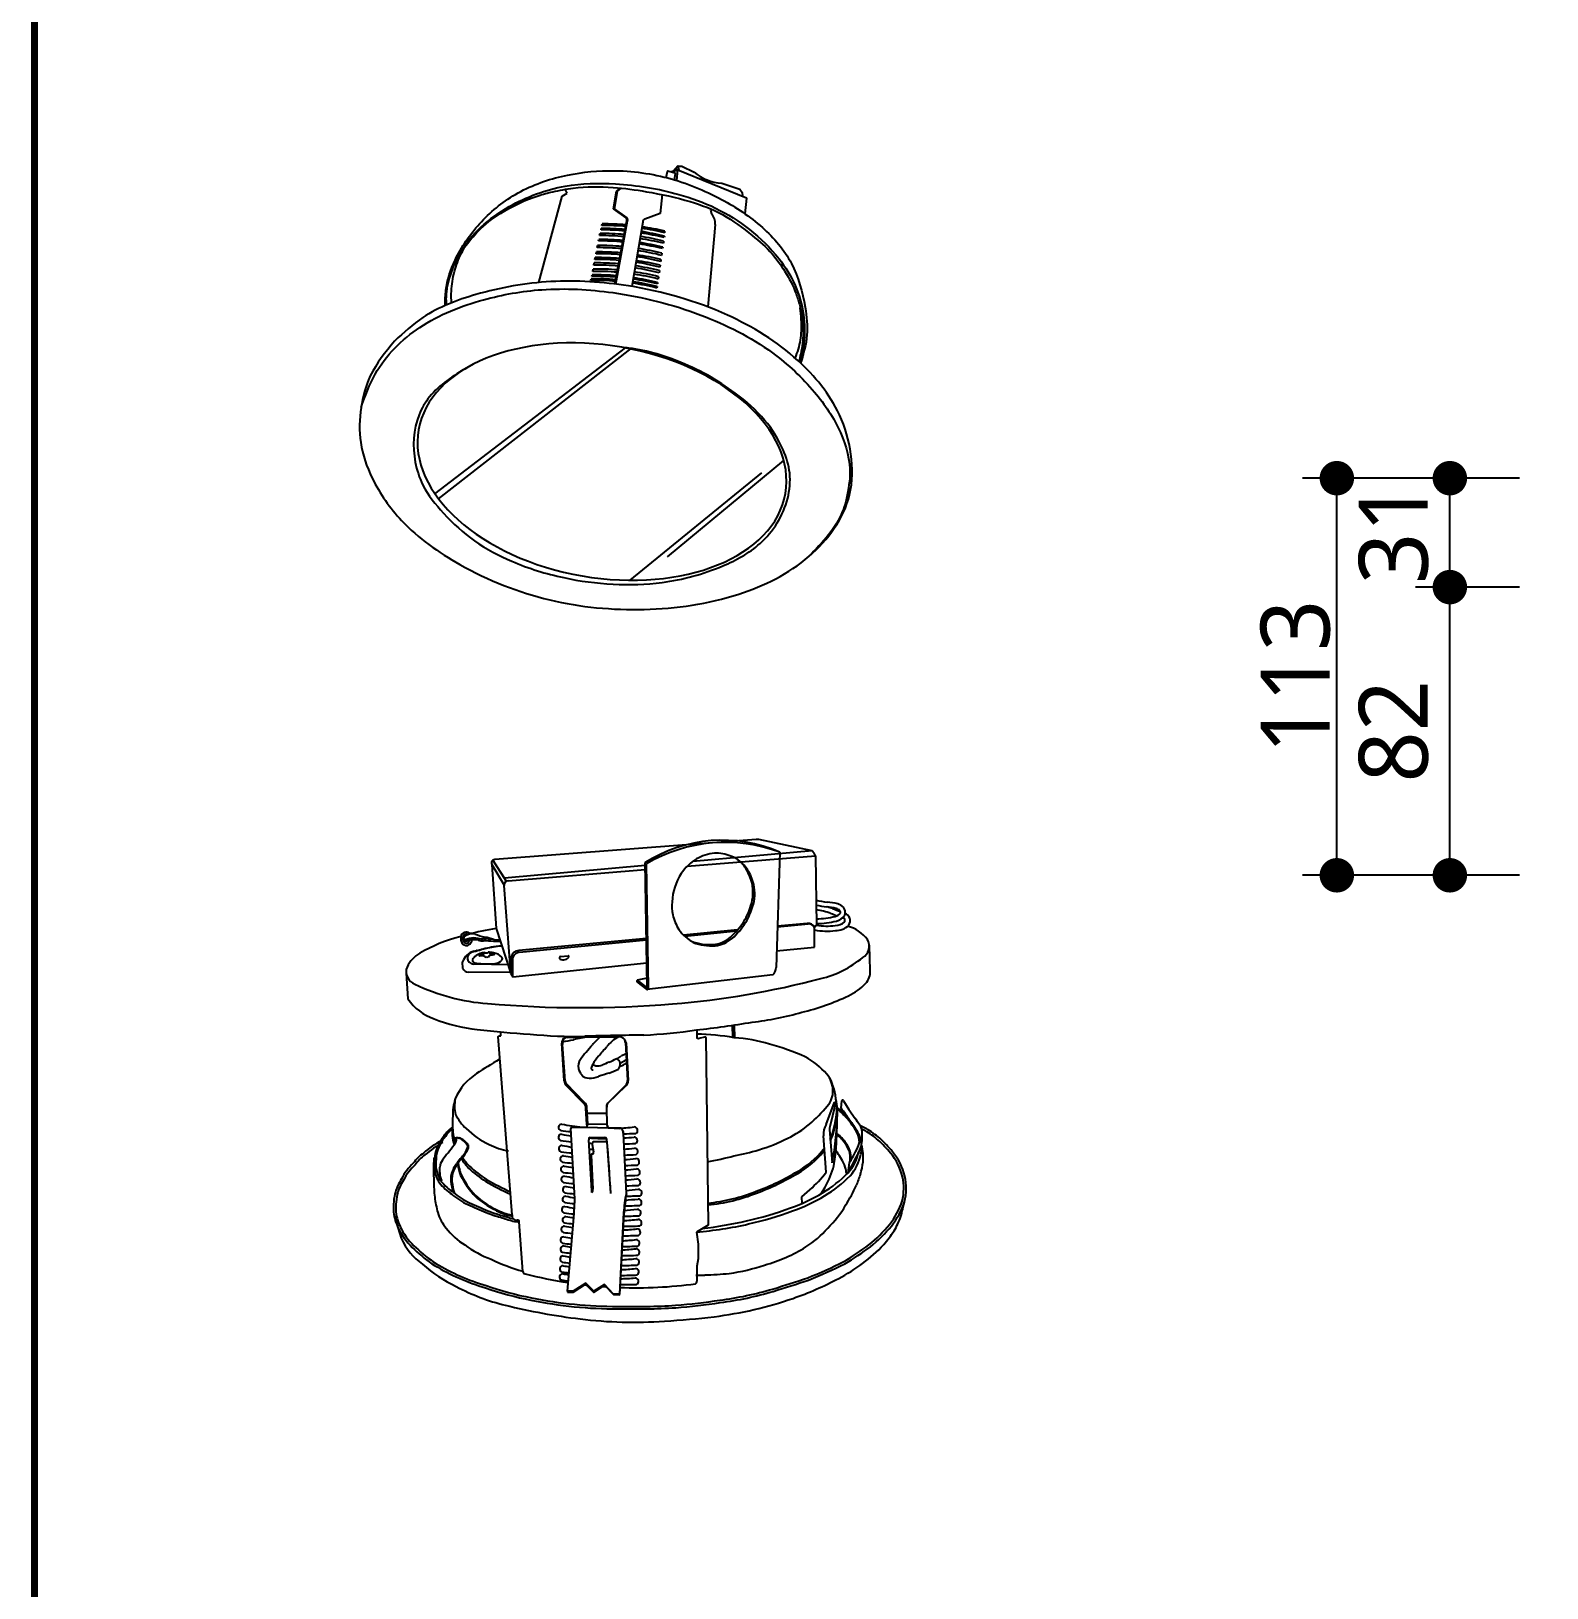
# Model space of a CAD drawing. Header units: millimetres. Extents: x 0 to 168200, y 0 to 118800.
# Drawn here: x 38110 to 52633, y 59256 to 74171 of the extents above; entities that cross this region are included whole.
import ezdxf
from ezdxf.enums import TextEntityAlignment as Align

# ---------------------------------------------------------------- set-up
doc = ezdxf.new("R2010")
doc.units = ezdxf.units.MM
doc.header["$LTSCALE"] = 1000
for name, color, linetype in [('arch', 8, 'Continuous'), ('IMAGE', 7, 'Continuous'), ('SYM', 3, 'Continuous')]:
    doc.layers.add(name, color=color, linetype=linetype)
doc.styles.add('DIM', font='malgun.ttf', dxfattribs={"width": 0.85, "oblique": 1})

# ---------------------------------------------------------------- blocks, each defined once
blk = doc.blocks.new('_Dot')
at = {"layer": 'arch', "linetype": 'ByBlock', "lineweight": -2}
blk.add_line((-0.5, 0), (-1, 0), dxfattribs=at)
at = {"layer": 'arch', "linetype": 'ByBlock', "const_width": 0.5}
blk.add_lwpolyline([(-0.25, 0, 1), (0.25, 0, 1)], format="xyb", close=True, dxfattribs=at)

msp = doc.modelspace()

# ---------------------------------------------------------------- linework, layer by layer
at = {"color": 6}
for p, q in [((52370.02, 69887.52), (50500.81, 69887.52)), ((50620.41, 66083), (50620.41, 69804.94)), ((52370.02, 69887.52), (51583.74, 69887.52)), ((51703.35, 68843.8), (51703.35, 69804.94)), ((52370.02, 68843.8), (51583.74, 68843.8)), ((51703.35, 66083), (51703.35, 68843.8)), ((52370.02, 66083), (50500.81, 66083))]:
    msp.add_line(p, q, dxfattribs=at)
for p in [(50620.41, 69887.52), (51703.35, 69887.52), (51703.35, 69887.52), (51703.35, 68843.8), (51703.35, 68843.8)]:
    msp.add_point(p, dxfattribs=at)
at = {"layer": 'SYM', "color": 3, "linetype": 'Continuous'}
for p, q in [((44195.23, 72767.67), (44206.09, 72827.21)), ((44211.73, 72830.76), (44278.23, 72812.64)), ((44306.57, 72840.62), (44244.61, 72821.8)), ((44244.61, 72821.8), (44306.57, 72840.62)), ((44304.94, 72876.66), (44260.07, 72826.02)), ((44260.07, 72826.02), (44304.94, 72876.66)), ((44281.49, 72807.46), (44270.42, 72746.94)), ((44295.56, 72739.35), (44306.57, 72840.62)), ((44306.57, 72840.62), (44963.78, 72572.88)), ((44306.87, 72877.36), (44343.46, 72876.5)), ((44317.79, 72836.05), (44308.8, 72875.62)), ((44343.46, 72876.5), (44462.31, 72820.24)), ((43246.07, 72617.67), (43226.73, 72656.28)), ((43691.28, 72467.91), (43720.04, 72638.55)), ((43699.53, 72467.91), (43728.29, 72638.55)), ((43720.04, 72638.55), (43754.9, 72667.69)), ((43728.29, 72638.55), (43762.25, 72666.94)), ((44270.42, 72746.94), (44295.56, 72739.35)), ((44727.29, 72713.72), (44899.47, 72657.28)), ((44900.61, 72656.45), (44923.39, 72624.71)), ((42975.93, 71762.64), (43197.38, 72590.56)), ((43197.38, 72590.56), (43246.07, 72617.67)), ((44155.91, 72604.3), (44135.53, 72423.08)), ((44923.81, 72623.5), (44925.49, 72588.48)), ((44965.17, 72570.53), (44948.02, 72421.73)), ((43811.66, 72381.39), (43691.28, 72467.91)), ((43819.91, 72381.39), (43699.53, 72467.91)), ((43703.61, 71747.77), (43817.08, 72353.27)), ((43711.86, 71747.77), (43825.33, 72353.27)), ((43970.37, 72341.31), (43866.54, 71724.02)), ((44135.53, 72423.08), (43990.61, 72369.74)), ((44621.65, 72467.26), (44618.41, 72455.14)), ((44618.41, 72455.14), (44629.09, 72420.47)), ((43556.9, 72212.01), (43560.98, 72232.47)), ((43571, 72266.57), (43572.82, 72280.21)), ((43578.04, 72308.46), (43580.79, 72323.34)), ((44177.27, 72205.6), (44175.29, 72192)), ((44181.21, 72238.4), (44182.99, 72253.3)), ((44664.64, 72317.7), (44593.87, 71528.45)), ((43522.81, 72038.1), (43526.07, 72055.15)), ((43533.74, 72096.07), (43536.3, 72116.52)), ((43546.68, 72160.87), (43549.41, 72174.51)), ((44153.48, 72042.46), (44150.5, 72022.07)), ((44161.9, 72100.24), (44159.92, 72086.65)), ((44170.33, 72158.02), (44167.36, 72137.63)), ((43490.49, 71869), (43494.78, 71891.43)), ((43501.95, 71928.95), (43505.86, 71949.42)), ((43512.38, 71983.53), (43515.64, 72000.58)), ((44136.63, 71926.91), (44134.15, 71909.91)), ((44144.56, 71981.29), (44142.08, 71964.29)), ((43473.94, 71782.4), (43476.79, 71797.29)), ((43481.48, 71821.85), (43484.06, 71835.32)), ((44112.61, 71762.25), (44110.65, 71748.83)), ((44120.76, 71818.15), (44117.5, 71795.8)), ((44129.19, 71875.93), (44126.22, 71855.54)), ((44107.08, 71724.36), (44104.93, 71709.56)), ((41979.51, 69737.75), (43804.7, 71137.3)), ((42013.1, 69691.25), (43859.17, 71130.33)), ((44207.32, 69135.5), (45320.39, 70058.44)), ((43848.53, 68909.72), (45110.09, 69937.82)), ((45057.36, 66424.93), (42551.39, 66234.19)), ((45082.31, 66424.93), (45057.36, 66424.93)), ((45593.23, 66315.96), (45082.31, 66424.93)), ((42644.5, 66055.47), (42534.92, 66228.41)), ((42534.92, 66228.41), (42662.24, 66025.25)), ((44396.56, 66169.7), (45625.72, 66269.07)), ((45593.23, 66315.96), (44449.74, 66216.1)), ((45284.17, 66304.48), (45247.95, 65200.73)), ((45625.72, 66269.07), (45635.54, 65606.58)), ((42522.89, 66187.21), (42564.25, 65573.18)), ((42522.89, 66187.21), (42641.29, 65988.66)), ((43993.96, 66176.3), (42644.5, 66055.47)), ((42680.16, 66030.94), (43994.64, 66137.21)), ((44013.95, 65019.84), (43993.48, 66204.33)), ((44025.97, 65008.12), (44005.57, 66193.41)), ((42706.27, 65140.69), (42641.42, 65985.42)), ((42564.25, 65573.18), (42706.27, 65140.69)), ((44006.04, 65477.39), (42782.92, 65362)), ((44878.25, 65559.67), (44361.02, 65510.88)), ((44371.78, 65500.45), (44869.3, 65549.36)), ((45260.65, 65587.84), (45555.75, 65616.85)), ((45544.53, 65622.53), (45260.91, 65595.77)), ((45616.28, 65394.61), (45616.47, 65582.08)), ((45635.54, 65606.58), (45616.47, 65582.08)), ((42353.25, 65357.52), (42513.13, 65393.79)), ((42573.95, 65399.63), (42501.68, 65388.27)), ((42620.3, 65402.5), (42573.95, 65399.63)), ((42790.25, 65344.98), (44006.26, 65464.52)), ((45253.21, 65360.86), (45616.28, 65394.61)), ((46149.07, 65169.85), (46142.11, 65414.29)), ((42245.02, 65191.26), (42244.48, 65253)), ((42689.55, 65225.59), (42348.99, 65232.87)), ((42706.27, 65299.35), (42706.27, 65140.69)), ((42725.56, 65109.15), (42725.22, 65296.88)), ((42725.56, 65109.15), (44010.07, 65243.96)), ((43182.95, 65304.26), (43254.31, 65311.63)), ((41701.86, 65144.73), (41720.71, 64898.57)), ((42701.59, 65151.91), (42300.32, 65154.88)), ((42706.27, 65140.69), (42725.56, 65109.15)), ((43913.45, 65062.33), (44009.51, 64987.48)), ((44012.62, 65096.59), (43916.62, 65079.46)), ((43916.62, 65079.46), (44003.82, 65012.24)), ((45216.56, 65127.86), (44009.51, 64987.48)), ((42610.05, 64546.38), (42610.05, 64582.38)), ((44489.22, 64602.13), (44487.59, 64534.77)), ((44827.35, 64645.6), (44828.53, 64530.17)), ((44847.49, 64648.58), (44848.46, 64527)), ((42584.4, 64537.96), (42590.2, 64546.38)), ((42720.25, 62828.68), (42584.4, 64537.96)), ((42590.2, 64546.38), (42610.05, 64546.38)), ((43217.86, 64112.65), (43194.34, 64473.19)), ((43226.83, 64113.86), (43200.24, 64463.13)), ((43248.14, 64529.97), (43310.05, 64532.44)), ((43310.05, 64532.44), (43736.86, 64536.92)), ((43806.04, 64479.84), (43824.53, 64117.61)), ((43811.61, 64478.68), (43830.5, 64115.74)), ((44511.03, 64523.06), (44565.12, 64535.74)), ((44573.79, 64530.44), (44595.85, 62730.52)), ((45759.99, 64141.64), (45777.83, 64104.02)), ((43407.02, 63896.3), (43235.37, 64068.88)), ((43413.55, 63906.62), (43238.5, 64085.22)), ((43808.45, 64072.16), (43635.4, 63898.98)), ((43805.66, 64062.27), (43635.4, 63898.98)), ((43435.93, 63695.78), (43426.25, 63852.1)), ((43445.02, 63698.64), (43435.16, 63860.47)), ((43624.13, 63859.2), (43626.96, 63693.16)), ((43630.37, 63685.74), (43626.27, 63861.52)), ((45728.35, 63695.77), (45806.33, 63909.79)), ((45814.74, 63883.21), (45761.88, 63673.53)), ((45806.33, 63909.79), (45813.26, 63910.17)), ((45813.26, 63910.17), (45814.74, 63883.21)), ((45872.09, 63851.42), (45879.18, 63923.47)), ((45893.83, 63923.47), (45944.03, 63839.6)), ((45944.03, 63839.6), (46004.89, 63754.04)), ((43433.43, 63670.05), (43445.02, 63698.64)), ((43438.51, 63805.43), (43625.06, 63804.53)), ((43445.02, 63698.64), (43626.82, 63701.74)), ((46050.68, 63688.96), (46112.36, 63656.43)), ((42183.38, 63572.54), (42210.99, 63565.47)), ((42183.38, 63572.54), (42214.6, 63566.7)), ((43320.03, 62981.74), (43281.67, 63657.06)), ((43292.49, 63669.91), (43433.43, 63670.05)), ((43433.43, 63670.05), (43638.73, 63665.03)), ((43482.65, 63058.74), (43452.4, 63548.91)), ((43465.26, 63571.9), (43608.25, 63570.92)), ((43638.73, 63665.03), (43751.03, 63658.39)), ((43751.78, 63659.95), (43638.73, 63665.03)), ((43782.24, 63613.9), (43810.39, 63035.04)), ((43813.06, 63034.41), (43785.21, 63615.61)), ((45729.05, 63238.3), (45702.23, 63586.69)), ((45760.31, 63646.14), (45784.22, 63328.59)), ((46067.8, 63653.86), (46100.95, 63636.38)), ((43477.14, 63401.28), (43493.4, 63074.9)), ((43495.24, 63411.9), (43484.5, 63412.78)), ((43486.56, 63505.05), (43498.44, 63432.91)), ((43628.78, 63529.4), (43499.81, 63528.79)), ((43662.79, 63036.24), (43628.78, 63529.4)), ((45937.12, 63232.75), (45951.06, 63328.98)), ((45684.37, 63036.38), (45718.56, 63096.15)), ((43481.95, 63043.85), (43482.65, 63058.74)), ((43664.47, 63034.54), (43662.79, 63036.24)), ((45494.32, 63003.81), (45571.45, 63070.8)), ((45497.67, 62940.16), (45494.32, 63003.81)), ((41584.98, 62833.34), (41656.53, 62605.31)), ((43247.68, 62097.3), (43311.46, 62842.81)), ((43786.68, 62852.19), (43746.91, 62071.07)), ((43749.05, 62066.05), (43792.99, 62850.28)), ((42820.57, 62286.81), (42787.33, 62764.47)), ((44595.85, 62730.52), (44484.98, 62665.07)), ((44484.98, 62665.07), (44501.96, 62548.51)), ((44501.96, 62548.51), (44501.96, 62406.88)), ((44501.96, 62406.88), (44488.7, 62337.29)), ((44488.7, 62337.29), (44488.7, 62193.8)), ((43303.52, 62097.3), (43247.68, 62097.3)), ((43247.68, 62097.3), (43247.84, 62089.08)), ((43247.84, 62089.08), (43303.93, 62089.08)), ((43423.76, 62175.56), (43303.52, 62097.3)), ((43303.93, 62089.08), (43421.36, 62166.48)), ((43421.36, 62166.48), (43497.63, 62088.27)), ((43501.26, 62097.3), (43423.76, 62175.56)), ((43497.63, 62088.27), (43502.58, 62088.03)), ((43604.6, 62162.24), (43501.26, 62097.3)), ((43502.58, 62088.03), (43603.51, 62154.59)), ((43603.51, 62154.59), (43689.49, 62065.32)), ((43691.27, 62071.5), (43604.6, 62162.24)), ((43689.49, 62065.32), (43746.91, 62064.84)), ((43746.91, 62071.07), (43691.27, 62071.5)), ((43746.91, 62064.84), (43749.05, 62066.05))]:
    msp.add_line(p, q, dxfattribs=at)
at = {"layer": 'SYM', "color": 6}
for p, q in [((50620.41, 70018.67), (50620.41, 69887.52)), ((51703.35, 70018.67), (51703.35, 69887.52)), ((51703.35, 68974.96), (51703.35, 68843.8))]:
    msp.add_line(p, q, dxfattribs=at)
at = {"layer": 'SYM', "color": 3, "const_width": 65.03}
msp.add_lwpolyline([(38142.63, 54132.48, 0.41421356), (39703.47, 52571.65), (63153.13, 52571.65, 0.41421356), (64713.96, 54132.48), (64713.96, 77582.14, 0.41421356), (63153.13, 79142.98), (39703.47, 79142.98, 0.41421356), (38142.63, 77582.14)], format="xyb", close=True, dxfattribs=at)
at = {"layer": 'SYM', "color": 3, "linetype": 'Continuous'}
for centre, radius, start, end in [((44210.54, 72826.39), 4.52, 74.760495, 169.660862), ((44277.04, 72808.28), 4.52, 349.639257, 74.760495), ((44306.59, 72875.11), 2.26, 12.946652, 136.967692), ((44749.62, 73152.11), 438.96, 229.117352, 267.084088), ((44898.77, 72655.14), 2.26, 35.666152, 71.852335), ((44921.55, 72623.4), 2.26, 2.758131, 35.666152), ((44962.93, 72570.79), 2.26, 353.422161, 67.834575), ((43778.73, 72360.46), 39.02, 349.386082, 32.440407), ((43786.98, 72360.46), 39.02, 349.386082, 32.440407), ((44001.29, 72340.72), 30.92, 110.207937, 178.905628), ((44527.89, 72327.93), 137.14, 355.722666, 42.439507), ((43564.69, 69733.94), 2478.09, 84.813301, 90.180232), ((43567.42, 69754.39), 2478.09, 84.788025, 90.1488), ((43571.96, 69788.48), 2478.09, 84.7459, 90.022121), ((43573.78, 69802.12), 2478.09, 84.729051, 90.022121), ((43595.89, 69830.44), 2478.09, 85.112757, 90.412681), ((43595.89, 69830.44), 2478.09, 85.112757, 90.412681), ((43597.75, 69845.32), 2478.09, 85.112757, 90.392047), ((43567.42, 69754.39), 2478.09, 75.918708, 81.185625), ((43571.96, 69788.48), 2478.09, 75.908845, 81.158459), ((43573.78, 69802.12), 2478.09, 75.9049, 81.147593), ((43595.89, 69830.44), 2478.09, 76.33778, 81.54321), ((43595.89, 69830.44), 2478.09, 76.33778, 81.54321), ((43597.75, 69845.32), 2478.09, 76.339463, 81.54321), ((43541.52, 69560.08), 2478.09, 85.028191, 90.43258), ((43543.79, 69577.13), 2478.09, 85.00712, 90.409746), ((43549.24, 69618.03), 2478.09, 84.956552, 90.358412), ((43551.97, 69638.49), 2478.09, 84.93127, 90.32696), ((43557.88, 69682.81), 2478.09, 84.876496, 90.258827), ((43559.69, 69696.44), 2478.09, 84.859643, 90.237866), ((43549.24, 69618.03), 2478.09, 75.958159, 81.294289), ((43551.97, 69638.49), 2478.09, 75.952241, 81.277989), ((43557.88, 69682.81), 2478.09, 75.93942, 81.242673), ((43559.69, 69696.44), 2478.09, 75.935475, 81.231807), ((43564.69, 69733.94), 2478.09, 75.924626, 81.201924), ((43521.99, 69413.49), 2478.09, 85.209434, 90.629024), ((43526.98, 69450.99), 2478.09, 85.163064, 90.578758), ((43529.71, 69471.45), 2478.09, 85.137773, 90.551344), ((43534.25, 69505.54), 2478.09, 85.095623, 90.505659), ((43536.52, 69522.58), 2478.09, 85.07455, 90.48282), ((43526.98, 69450.99), 2478.09, 76.006482, 81.427408), ((43529.71, 69471.45), 2478.09, 76.000565, 81.411107), ((43534.25, 69505.54), 2478.09, 75.990703, 81.38394), ((43536.52, 69522.58), 2478.09, 75.985772, 81.370356), ((43541.52, 69560.08), 2478.09, 75.974924, 81.340473), ((43543.79, 69577.13), 2478.09, 75.969993, 81.326889), ((43507.59, 69304.54), 2478.09, 85.34703, 90.780197), ((43509.45, 69319.42), 2478.09, 85.325782, 90.755168), ((43512.72, 69343.96), 2478.09, 85.295427, 90.722254), ((43514.51, 69357.42), 2478.09, 85.278778, 90.704203), ((43519, 69391.07), 2478.09, 85.237158, 90.659079), ((43507.59, 69304.54), 2478.09, 76.051713, 81.546965), ((43509.45, 69319.42), 2478.09, 76.044542, 81.532266), ((43512.72, 69343.96), 2478.09, 76.037442, 81.512707), ((43514.51, 69357.42), 2478.09, 76.033549, 81.501979), ((43519, 69391.07), 2478.09, 76.023814, 81.475158), ((43521.99, 69413.49), 2478.09, 76.017329, 81.457292), ((44733.15, 65038.82), 1380.41, 66.473457, 122.400559), ((44762.2, 64898.29), 1499.95, 69.635356, 120.294065), ((42553.96, 66200.5), 33.79, 94.352638, 203.157872), ((42553.96, 66200.5), 33.79, 124.300956, 203.157872), ((44731.71, 65839.33), 470.61, 121.448381, 146.479406), ((44704.53, 65855.4), 442.96, 96.216128, 119.532923), ((44659.32, 65863.42), 432.34, 68.984663, 90.365635), ((44688.69, 65949.35), 341.62, 33.343641, 68.413835), ((44672.13, 65961.16), 341.62, 33.343641, 52.785091), ((45500.41, 66216.93), 135.73, 22.590702, 46.855267), ((44788.73, 65804.2), 537.54, 146.714529, 177.31605), ((44520.53, 65881.06), 512.56, 14.325463, 31.507639), ((44537.08, 65869.25), 512.56, 14.325463, 31.507639), ((42683.72, 65988.66), 42.43, 94.822185, 184.39009), ((44604.95, 65919.95), 421.47, 342.333985, 12.04201), ((44621.5, 65908.14), 421.47, 342.333985, 12.04201), ((44654.72, 65785.01), 405.38, 173.716973, 191.354612), ((44400.92, 65973.66), 632.28, 328.316333, 343.307697), ((44417.47, 65961.85), 632.28, 328.316333, 343.307697), ((45860.26, 66785.17), 967.41, 256.352479, 262.685171), ((45860.26, 66785.17), 1013.53, 257.025631, 262.806739), ((45720.96, 65402.46), 377.36, 74.180469, 88.117558), ((45720.96, 65402.46), 423.48, 73.824618, 87.816432), ((45467.44, 64800.18), 1016.63, 71.572202, 74.385829), ((45764.53, 65623.05), 200.45, 50.264897, 68.213188), ((45826.75, 65725.67), 83.67, 343.153448, 38.015079), ((44803.82, 65847.03), 564.65, 194.547742, 210.281055), ((44307.05, 66046.54), 750.54, 312.0535, 327.345101), ((44323.6, 66034.73), 750.54, 312.0535, 327.345101), ((45467.44, 64800.18), 967.62, 71.642381, 80.126568), ((45627.69, 66442.99), 776.27, 270.513529, 283.947789), ((45627.69, 66442.99), 822.39, 270.53233, 283.947789), ((49444.09, 75170.74), 10140.35, 248.770277, 249.130772), ((49444.09, 75170.74), 10091.34, 248.763396, 249.213222), ((45818.02, 65731.04), 128.97, 267.982037, 312.691105), ((45792.74, 65778.43), 91.52, 283.947789, 321.136502), ((45764.53, 65623.05), 154.33, 52.358775, 67.404381), ((45792.74, 65778.43), 137.65, 283.947789, 325.980496), ((45826.75, 65725.67), 37.54, 352.863285, 31.440543), ((49444.09, 75170.74), 10140.35, 249.4488, 249.482884), ((45879.87, 65647.55), 27.98, 336.175204, 68.699021), ((45879.87, 65647.55), 76.99, 327.373941, 69.010623), ((42594.17, 64022.46), 1518.26, 104.329456, 120.020264), ((42964.26, 63047.09), 2557.56, 106.750315, 106.955339), ((42345.02, 65481.85), 118.75, 174.375181, 202.713265), ((42274.95, 65489.12), 48.3, 105.027559, 174.814284), ((42345.02, 65481.85), 98.57, 174.326257, 201.332334), ((42274.95, 65489.12), 28.12, 104.929156, 174.957915), ((42280.94, 65473.34), 28.28, 163.271403, 208.007024), ((42285.75, 65471.91), 33.3, 132.807414, 163.288074), ((42278.57, 65476.8), 61.13, 58.179303, 105.311755), ((42336.54, 65407.71), 115.08, 76.918009, 129.638028), ((38702.83, 79198.08), 14184.87, 284.544273, 284.721455), ((42278.57, 65476.8), 40.95, 59.262576, 105.384228), ((42964.26, 63047.09), 2557.56, 98.997991, 105.211283), ((42349.7, 65235.8), 246.69, 80.15005, 99.84995), ((42273.32, 65477.59), 63.42, 43.774626, 53.766895), ((42672.11, 66383.39), 917.37, 250.281283, 256.433185), ((42444.09, 65704.71), 231.81, 256.988468, 268.553015), ((41934.89, 63496.88), 2061.91, 72.865127, 75.334622), ((44709.81, 65859.96), 493.47, 217.097327, 238.529564), ((44622.58, 65702.76), 283.96, 274.774856, 311.243199), ((44639.13, 65690.95), 283.96, 274.774856, 311.243199), ((45553.13, 65553.62), 69.44, 24.195382, 97.116854), ((45561.73, 65556.88), 60.27, 24.724422, 95.695872), ((45737.12, 66161.93), 613.97, 258.707041, 277.399345), ((45737.12, 66161.93), 564.96, 259.613469, 277.767237), ((45818.02, 65731.04), 177.98, 269.412217, 315.384811), ((45849.07, 65267.3), 338.12, 36.101575, 75.684425), ((41982.55, 65076.73), 299.43, 119.61674, 154.797235), ((42283.96, 65470.44), 59.47, 215.394273, 278.501996), ((42394.14, 65206.12), 156.83, 105.115116, 162.607888), ((42283.96, 65470.44), 39.29, 218.485365, 274.353741), ((42263.79, 65460.06), 7.81, 80.668573, 279.331427), ((42172.12, 66017.92), 573.15, 279.331427, 283.265576), ((42261.67, 65478.73), 53.78, 298.031319, 331.512384), ((42261.67, 65478.73), 73.96, 294.852235, 330.701345), ((42396.37, 65228.86), 132.86, 117.25863, 135.212729), ((42348.97, 65267.76), 197.57, 76.734424, 103.265576), ((42273.32, 65477.59), 43.24, 325.473405, 339.097471), ((42273.32, 65477.59), 63.42, 326.450176, 348.431207), ((42373.12, 65263.29), 91.73, 102.704924, 114.201393), ((42093.66, 66502.89), 1178.98, 282.704924, 286.156475), ((42474.98, 65157.21), 186.86, 95.744323, 123.119352), ((42489.64, 65005.01), 375.36, 107.51608, 107.749638), ((42444.05, 65671.03), 216.75, 256.734424, 270.239399), ((42350.06, 65748.54), 432.02, 276.964196, 282.769264), ((42602.65, 64745.94), 650.21, 98.933659, 106.156475), ((42445.62, 64655.18), 817.83, 83.20523, 90.517112), ((42448.24, 64667.23), 787.06, 83.342804, 90.239399), ((42441.34, 65342.14), 15.51, 285.717376, 3.249555), ((42471.09, 65373.43), 33.72, 243.937698, 304.569619), ((42471.26, 65372.96), 33.24, 244.262777, 304.791345), ((42490.22, 65116.19), 229.47, 77.103275, 90), ((42529.11, 65378.29), 50.76, 219.998823, 288.600415), ((42652.33, 64645.7), 760.93, 92.496648, 100.540681), ((42564.01, 64310.59), 1138.65, 87.927234, 91.23421), ((42519.05, 65202.97), 138.73, 43.965613, 80.709925), ((42575.95, 65699.96), 235.1, 261.790854, 275.734237), ((42542.56, 65325.09), 5.79, 306.7863, 61.661955), ((42791.26, 65273.58), 88.81, 95.38927, 163.131385), ((42791.98, 65274.62), 70.38, 91.413799, 161.567035), ((44693.26, 65871.77), 493.47, 235.670827, 238.529564), ((44614.63, 65934.53), 515.7, 249.690865, 273.511535), ((44631.18, 65922.72), 515.7, 249.690865, 273.511535), ((46017.92, 65402.41), 122.47, 298.962898, 31.571553), ((41827.69, 65158.77), 124.66, 158.607436, 251.232211), ((42300.77, 65215.78), 60.91, 203.739536, 269.576795), ((42332.6, 65292.16), 43, 135.212729, 179.664188), ((42347.81, 65292.07), 58.22, 179.664188, 226.505609), ((42350.31, 65294.71), 61.85, 226.505609, 268.775927), ((42358.78, 65266.95), 21.21, 156.430215, 219.735705), ((42426.12, 65233.26), 96.47, 123.491761, 154.080839), ((42388.79, 65332.86), 91.98, 239.76801, 265.221566), ((42449.18, 65632.38), 397.05, 260.13129, 270.001269), ((42408.25, 65316.01), 6.89, 147.50952, 240.248727), ((42421.12, 65185.52), 125.56, 77.278093, 97.453494), ((42443.23, 65277.94), 30.56, 32.115211, 79.560645), ((42487.46, 65833.57), 599.46, 266.339404, 270.252855), ((42480.63, 65281.14), 17.4, 55.625978, 131.408059), ((42503.72, 65577.89), 344.04, 267.731771, 278.64838), ((42514, 65291.5), 23.89, 106.23855, 170.356361), ((42542.66, 65214.53), 105.97, 88.184427, 109.482645), ((42549.23, 65334.07), 96.51, 273.698766, 317.294651), ((42600.06, 65283.15), 24.8, 324.11448, 40.568645), ((43183.81, 65291.8), 12.49, 93.961145, 241.18048), ((43199.58, 65314.25), 39.87, 236.879933, 271.34291), ((43210.69, 65348.29), 74.59, 262.154516, 301.598753), ((43231.29, 65310.54), 31.74, 305.633461, 339.498582), ((43253.84, 65303.43), 8.22, 330.89497, 86.710743), ((45147.67, 65200.73), 100.28, 313.393247, 0), ((45442.64, 66054.77), 989.72, 283.578359, 309.878967), ((42624.52, 66771.65), 1922.63, 244.195206, 265.780066), ((43925.75, 65068.91), 13.95, 130.864842, 208.14075), ((43551.74, 73254.65), 8433.6, 274.786049, 284.581854), ((45717.18, 65412.9), 532.82, 294.728723, 316.685898), ((45986.33, 65159.4), 163.07, 316.620961, 3.676886), ((42128.76, 65174.8), 492.75, 214.096905, 251.258218), ((44007.59, 65017.76), 6.68, 235.646668, 18.110147), ((44008.89, 65004.86), 17.38, 272.025558, 10.82108), ((44962.97, 66962.58), 2256.18, 283.653706, 295.662686), ((43391.55, 75360.14), 10545.12, 265.057575, 274.698875), ((44671.67, 67679.67), 3023.92, 276.600747, 285.810442), ((42562.96, 66225.59), 1628.99, 248.670175, 263.723121), ((43339.76, 72504.22), 7955.37, 263.106041, 266.770156), ((43765.41, 69323.66), 4776.46, 272.576902, 278.650359), ((43448.48, 74033.73), 9488.85, 276.264031, 279.528628), ((43320.94, 68815.28), 4275.41, 264.235794, 271.267072), ((43247.71, 64479.05), 53.68, 131.522462, 186.268959), ((43283.7, 64469.48), 83.7, 144.876811, 184.352434), ((42650.18, 67684.07), 3243.35, 279.797396, 281.701478), ((43245.09, 64474.36), 55.69, 86.863736, 126.304939), ((43248.18, 64479.82), 50.15, 90.047264, 131.058002), ((43684.46, 62852.59), 1697.8, 97.992776, 102.812007), ((44437.42, 26988.65), 37566.16, 90.697423, 91.558854), ((38734.45, 68496.3), 6236.38, 318.814954, 319.652239), ((45119.14, 62967.68), 2210.39, 134.837824, 137.580304), ((41312.94, 66364.61), 3007.02, 317.919341, 320.25979), ((43939.65, 64184.68), 406.45, 119.929766, 140.68485), ((43737.66, 64460.86), 76.07, 13.547688, 90.601409), ((43734, 64468.08), 72.99, 9.267162, 46.315183), ((44502.06, 64534.42), 14.47, 178.618215, 308.299202), ((44427.85, 62041.2), 2521.02, 80.423149, 88.627463), ((44566.77, 64528.69), 7.24, 14.007197, 103.186444), ((44748.31, 63020.22), 1510.11, 73.16868, 86.242515), ((44591.71, 62283.36), 2261.64, 65.601781, 74.776813), ((45030.46, 60150.42), 4827, 120.302358, 123.342233), ((43450.85, 64253.69), 99.08, 140.197362, 192.668115), ((43843.57, 64029.51), 550.03, 139.093025, 148.473456), ((43994.66, 63982.33), 580.62, 140.790557, 150.240576), ((43902.04, 63619.55), 718.98, 110.864695, 116.469234), ((43244.42, 65199.13), 992.6, 293.862837, 298.551327), ((43692.13, 64270.81), 62.42, 315.352448, 64.683773), ((42375.35, 66160.1), 2280.06, 306.3282, 307.529092), ((43736.17, 64367.91), 84.31, 281.411279, 307.821274), ((43884.75, 64141.51), 242.45, 107.582526, 119.795449), ((43696.38, 64443.05), 168.71, 302.843891, 314.243413), ((43726.91, 64393.09), 138.24, 299.269983, 310.052354), ((45223.98, 63755.38), 660.69, 39.655988, 62.803759), ((42662.44, 63736.17), 529.94, 122.544178, 157.355927), ((43491.44, 64262.81), 140.69, 192.668115, 221.074276), ((43453.93, 64230.12), 90.93, 221.074276, 270.929404), ((43450.67, 64430.91), 291.75, 270.929404, 289.066246), ((43489.08, 64232.98), 13.53, 172.191621, 293.901689), ((43578.69, 64212.71), 105.37, 146.719047, 167.885053), ((43538.02, 64345.21), 88.46, 237.588566, 259.559544), ((43541.37, 64386.23), 129.47, 261.392913, 288.095397), ((45072.6, 59738.11), 4673.43, 107.768048, 109.066246), ((43483.91, 64695.8), 532.58, 287.768048, 298.316745), ((43720.37, 64392.62), 141.15, 283.183436, 301.67835), ((45550.06, 64017.3), 242.58, 0.834833, 41.177454), ((43280.75, 64112.42), 62.89, 179.790674, 223.817652), ((43267.67, 64113.81), 40.84, 179.927469, 224.425089), ((43767.61, 64112.46), 62.98, 307.16558, 2.979537), ((43747.98, 64119.11), 76.56, 322.175373, 358.875483), ((45580.95, 64014.31), 211.76, 317.628188, 1.766093), ((45340.96, 63905.52), 479.85, 10.263124, 24.435808), ((45344.44, 63888.14), 479.85, 5.960664, 12.379472), ((42668.86, 63782.74), 519.94, 162.371012, 180.870644), ((42525.74, 63873.19), 358.71, 169.233111, 193.051568), ((43332.84, 63837.74), 94.51, 8.73842, 38.285001), ((43366.04, 63856.25), 69.24, 3.488997, 46.675818), ((43663.69, 63869.48), 40.87, 133.803789, 194.574144), ((43673.39, 63870.14), 47.9, 144.380544, 190.366901), ((44733.09, 64685.21), 1292.51, 310.233245, 320.988108), ((44836.45, 63904.13), 995.8, 345.806225, 357.960352), ((44839.93, 63886.75), 995.8, 345.806225, 357.475483), ((43571.97, 63580.25), 2277.98, 6.620704, 9.035008), ((42576.28, 63815.52), 3258.6, 356.361219, 0.481286), ((45024.27, 62958.08), 1210.46, 38.481792, 48.087289), ((44943.36, 62867.35), 1324.07, 40.879231, 47.709943), ((43717.57, 62289.75), 2660.98, 32.981932, 35.935877), ((45886.5, 63922.75), 7.36, 5.613346, 174.386654), ((53218.73, 63709.37), 11069.94, 179.661127, 180.133223), ((42639.36, 64032.45), 521.69, 207.423001, 226.128874), ((43194.26, 63667.56), 31.06, 88.688301, 250.398487), ((43632.2, 66023.06), 2365.21, 259.347101, 264.187409), ((43406.65, 63685.63), 30.99, 329.813502, 19.130988), ((43669.38, 63694.37), 42.43, 181.642719, 223.761716), ((43704.3, 63703.53), 76.04, 193.528383, 210.420673), ((44903.1, 64499.63), 1041.08, 296.013835, 309.687194), ((45884.42, 63600.72), 182.74, 148.657204, 184.403255), ((43360.32, 63826.85), 2474.59, 348.38406, 359.737505), ((45287.37, 63208.54), 841.31, 28.67341, 38.642795), ((45286.12, 63202.03), 853.2, 26.781125, 38.943773), ((45247.57, 63182.72), 896.64, 27.02386, 36.123602), ((39727.43, 59288.79), 7703.57, 34.79808, 35.424786), ((45975.21, 63630.03), 95.61, 9.403202, 35.175098), ((42615.04, 62544.08), 1151.89, 119.801823, 130.341068), ((42548.44, 63233.94), 598.22, 145.349243, 157.824914), ((42393.79, 63316.47), 410.5, 139.862468, 156.923571), ((42528.27, 63256.08), 569.07, 140.003564, 146.028223), ((42336.75, 63416.73), 304.88, 132.334199, 147.379569), ((42267.03, 63480.19), 224.93, 121.788397, 140.967054), ((42224.28, 63558.99), 124.62, 129.333754, 138.170125), ((42494.43, 63622.31), 350.69, 170.301303, 199.960305), ((42588.03, 63667.49), 439.5, 177.895218, 199.858149), ((42069.47, 63573.76), 118.97, 321.398824, 345.695816), ((42135.95, 63556.12), 50.2, 346.456944, 19.09113), ((42116.15, 63374.13), 213.56, 37.648447, 63.634204), ((42130.16, 63374.14), 210.26, 38.461921, 66.322422), ((42865.14, 64269.07), 848.74, 226.211429, 244.306297), ((43192.24, 63570.82), 31.06, 88.688301, 250.398487), ((43707.86, 67787), 4277.9, 262.936677, 264.379814), ((43709.88, 67883.74), 4277.9, 262.936677, 264.278135), ((43630.18, 65926.32), 2365.21, 259.347101, 261.625136), ((43293.89, 63657.75), 12.23, 96.548079, 183.25071), ((43470.87, 63553.67), 19.07, 107.113775, 194.473577), ((43630.18, 65926.32), 2365.21, 265.816509, 269.866484), ((43608.46, 63552.63), 18.29, 4.853677, 90.657873), ((22245.85, 61738.6), 21457.78, 3.462472, 4.853677), ((43632.2, 66023.06), 2365.21, 272.313142, 276.2228), ((43742.84, 63619.45), 39.8, 351.977903, 78.111481), ((43752.01, 63631.71), 28.24, 29.276384, 90.463582), ((43717.64, 63612.44), 67.65, 2.684263, 29.276384), ((43709.88, 67883.74), 4277.9, 270.974102, 272.601477), ((43630.18, 65926.32), 2365.21, 273.742468, 276.2228), ((43886.41, 63542.29), 32.75, 298.484869, 89.738463), ((43888.43, 63639.03), 32.75, 298.484869, 89.738463), ((44681.4, 64862.75), 1465.19, 285.868147, 297.57723), ((45832.43, 63655.74), 72.76, 165.849175, 187.581457), ((45327.79, 63768.75), 486.39, 334.511268, 347.074654), ((45331.27, 63751.37), 486.39, 334.002181, 347.074654), ((46555.72, 63527.91), 731.88, 173.661944, 182.293491), ((45686.95, 63380.37), 259.22, 31.215874, 57.237494), ((45657.77, 63355.63), 305.17, 31.73, 56.02568), ((45795.93, 63506.5), 252.75, 4.766134, 24.725309), ((45784.79, 63480.55), 283.54, 345.899866, 22.730911), ((45984.59, 63556.98), 69.76, 334.992786, 25.007214), ((45565.14, 63580.78), 508.55, 351.075003, 7.327958), ((45571.47, 62772.51), 1013.23, 49.800041, 58.495157), ((45571.47, 62772.51), 1036.29, 49.776834, 58.536633), ((45438.48, 62681.03), 1169.71, 39.1853, 47.716194), ((45438.48, 62681.03), 1192.77, 39.194645, 47.736327), ((42141.33, 63048), 462.47, 126.018712, 143.163001), ((42141.33, 63048), 439.41, 125.906102, 143.401435), ((42615.04, 62544.08), 1128.83, 119.801823, 130.385586), ((42246.11, 63354.31), 272.82, 157.270207, 175.66433), ((43274.6, 63292.11), 1286.86, 175.535755, 180.276737), ((42313.17, 63345.78), 324.88, 156.107237, 171.772281), ((42369.83, 63162.92), 371.47, 135.605368, 148.989986), ((40198.89, 64924.5), 2426.12, 321.759049, 324.031446), ((42360.93, 63250.52), 182.87, 129.654364, 150.340663), ((42363.09, 63256.18), 172.92, 129.695206, 150.618055), ((41939.55, 63627.81), 385.69, 322.182249, 336.137833), ((41781.59, 63717.34), 574.06, 325.141054, 334.694024), ((42267.28, 63483.57), 27.64, 334.75332, 49.460661), ((42264.54, 63482.64), 37.58, 343.476911, 36.36463), ((42828.62, 64174.38), 747.62, 243.6823, 258.936774), ((43196.28, 63464.01), 31.06, 88.688301, 250.398487), ((43210.41, 63364.73), 31.06, 88.688301, 250.398487), ((43711.89, 67680.19), 4277.9, 262.936677, 264.407312), ((43634.22, 65819.5), 2365.21, 259.347101, 261.675303), ((43648.36, 65720.23), 2365.21, 259.347101, 261.465371), ((43707.86, 67787), 4277.9, 266.603265, 267.024673), ((43634.22, 65819.5), 2365.21, 265.723318, 266.607102), ((43711.89, 67680.19), 4277.9, 266.637702, 266.853099), ((43483.87, 63405.08), 7.73, 85.318869, 209.479071), ((43503.32, 63511.26), 17.88, 101.314425, 200.338597), ((43464.55, 63427.32), 34.35, 333.323121, 9.354237), ((43707.86, 67787), 4277.9, 271.064068, 272.601477), ((43634.22, 65819.5), 2365.21, 273.770526, 276.2228), ((43711.89, 67680.19), 4277.9, 271.079585, 272.601477), ((43890.44, 63435.48), 32.75, 298.484869, 89.738463), ((43695.02, 67816.13), 4567.68, 281.279313, 284.572571), ((44454.9, 65507.81), 2148, 280.443761, 286.975001), ((45017.52, 64006.9), 877.27, 299.699662, 320.970779), ((45021, 63989.52), 877.27, 299.699662, 320.970779), ((45327.79, 63768.75), 486.39, 319.747734, 322.034695), ((45331.27, 63751.37), 486.39, 319.747734, 321.662854), ((43589.62, 63672.03), 2241.53, 352.585634, 355.562941), ((49596.82, 65818.71), 4459.11, 212.113064, 212.664375), ((45334.35, 63050.3), 624.11, 28.387988, 35.424405), ((45675.61, 63343.31), 289.29, 15.398428, 36.335693), ((45698.88, 63356.55), 270.53, 14.11273, 36.147042), ((45622.34, 63517.75), 424.63, 317.84199, 348.627208), ((43882.23, 64570.84), 2412.94, 329.024715, 331.866338), ((45650.76, 63377.44), 306.74, 352.000624, 7.999376), ((45642.28, 63488.97), 424.63, 317.84199, 349.484578), ((45714.11, 63381.15), 250.57, 352.460824, 9.502737), ((44124.64, 64313.68), 2108.22, 332.407678, 334.430369), ((45431.07, 63719.13), 645.82, 333.707699, 342.738423), ((48818.14, 62291), 3005.35, 156.239695, 158.268421), ((45388.57, 63346.48), 696.52, 5.989447, 12.892425), ((45605.9, 63373.07), 477.62, 355.651487, 5.537715), ((45933.9, 63073.09), 538.07, 13.052176, 40.157412), ((45933.9, 63073.09), 561.13, 13.055334, 40.137323), ((42184.41, 62898.44), 594.07, 134.071412, 152.231681), ((42184.41, 62898.44), 571.01, 133.886868, 152.350665), ((43355.77, 63262.68), 1391.39, 175.372344, 184.627656), ((42654.05, 63329.62), 681.5, 176.186947, 185.487828), ((42235, 63288.6), 260.44, 185.321665, 215.756988), ((42431.98, 63374.18), 452.92, 191.24026, 209.265638), ((42153.01, 63276.37), 128.01, 142.498521, 175.386611), ((41121.61, 63246.07), 904.71, 359.258624, 2.571791), ((42332.98, 63173.6), 202.55, 156.995256, 187.165659), ((42343.37, 63173.6), 202.55, 156.995256, 187.165659), ((42528.99, 63073.87), 422.22, 140.750218, 154.933875), ((42539.38, 63073.87), 422.22, 140.750218, 154.933875), ((42587.04, 63362.19), 393.33, 186.218019, 203.075512), ((42659.18, 63385.48), 462.25, 187.382751, 199.620245), ((42721.86, 63685.07), 584.98, 212.894255, 224.069539), ((42730.02, 63704.08), 584.98, 213.598998, 224.069539), ((43052.15, 64072.64), 1092.95, 226.625648, 237.546413), ((43060.3, 64091.65), 1092.95, 226.625648, 237.546413), ((43216.47, 63265.98), 31.06, 88.688301, 250.398487), ((43726.03, 67580.91), 4277.9, 262.936677, 264.292261), ((43654.41, 65621.47), 2365.21, 259.347101, 261.45441), ((43648.36, 65720.23), 2365.21, 265.527743, 265.897395), ((43726.03, 67580.91), 4277.9, 266.529806, 266.72559), ((43654.41, 65621.47), 2365.21, 265.528774, 265.86983), ((43648.36, 65720.23), 2365.21, 273.545209, 276.2228), ((43726.03, 67580.91), 4277.9, 270.954965, 272.601477), ((43654.41, 65621.47), 2365.21, 273.514956, 276.2228), ((43904.58, 63336.2), 32.75, 298.484869, 89.738463), ((43910.64, 63237.45), 32.75, 298.484869, 89.738463), ((44221.73, 65306.11), 2400.55, 290.356253, 300.834735), ((44820.32, 63935.49), 1145.37, 310.979668, 322.503995), ((45016.13, 63497.96), 809.23, 330.229527, 345.915938), ((45428.57, 63394.48), 384.01, 345.915938, 358.253414), ((45568.07, 63174.49), 359.46, 14.78435, 28.685218), ((45494.02, 63162.84), 434.09, 7.54523, 13.777007), ((40290.19, 66325.42), 6438.36, 331.291692, 332.346258), ((44946.56, 63524.33), 1150.95, 344.70618, 350.625181), ((42043.8, 62919.02), 462.49, 146.362197, 166.210179), ((42043.8, 62919.02), 439.43, 146.208474, 166.157729), ((43292.27, 63143.96), 1323.36, 179.720226, 186.244633), ((42385.47, 63403.29), 449.6, 216.412488, 236.949381), ((42147.78, 63224.63), 121.92, 175.422749, 213.585504), ((42488.17, 63528.97), 587.54, 219.814829, 235.726043), ((42571.66, 63185.33), 441.21, 184.810057, 198.338274), ((42582.05, 63185.33), 441.21, 184.810057, 199.883435), ((42889.43, 63522.49), 726.98, 203.701431, 223.891942), ((43048.44, 63630.63), 925.39, 207.172745, 222.505326), ((43821.44, 65476.57), 2692.45, 239.764812, 245.490959), ((43829.59, 65495.58), 2692.45, 239.764812, 245.256108), ((43220.5, 63169.24), 31.06, 88.688301, 250.398487), ((43234.62, 63070.48), 31.06, 88.688301, 250.398487), ((43732.09, 67482.16), 4277.9, 262.936677, 264.286256), ((43736.12, 67385.42), 4277.9, 262.936677, 264.306013), ((43658.44, 65524.73), 2365.21, 259.347101, 261.490469), ((43672.57, 65425.98), 2365.21, 259.347101, 261.280069), ((43732.09, 67482.16), 4277.9, 266.530375, 266.710376), ((43658.44, 65524.73), 2365.21, 265.576028, 265.888996), ((43736.12, 67385.42), 4277.9, 266.556442, 266.720955), ((43732.09, 67482.16), 4277.9, 270.938231, 272.601477), ((43658.44, 65524.73), 2365.21, 273.531155, 276.2228), ((43736.12, 67385.42), 4277.9, 270.947191, 272.601477), ((43914.67, 63140.71), 32.75, 298.484869, 89.738463), ((44225.21, 65288.73), 2400.55, 290.356253, 300.834735), ((45110.09, 64037.46), 1153.92, 300.336699, 315.783469), ((45130.04, 64008.68), 1153.92, 300.336699, 315.783469), ((44212.54, 63970.51), 1998.91, 328.353774, 334.597455), ((47880.34, 62507.17), 1958.23, 158.62946, 161.977727), ((45981.4, 63082.76), 489.61, 345.772774, 13.205997), ((45981.4, 63082.76), 512.67, 345.679767, 13.202534), ((42210.98, 62900.68), 629.62, 168.215629, 186.139734), ((42210.98, 62900.68), 606.55, 168.25389, 186.047395), ((42942.53, 63116.77), 972.8, 186.893399, 195.815789), ((42576.63, 63541.23), 674.84, 229.713834, 245.189408), ((42593.66, 63558.24), 674.84, 229.713834, 245.189408), ((52749.36, 86721.42), 25966.44, 246.295837, 246.720197), ((42884.92, 63555.71), 747.26, 225.967906, 244.080868), ((42975.6, 63707.04), 929.33, 229.026546, 242.751264), ((43232.55, 62977.39), 31.06, 88.688301, 250.398487), ((43748.17, 67193.57), 4277.9, 262.936677, 264.228901), ((43750.24, 67286.66), 4277.9, 262.936677, 264.190751), ((43670.49, 65332.89), 2365.21, 259.347101, 261.461945), ((40386.96, 63092.98), 2935.18, 355.110672, 357.828123), ((43451.28, 63072.8), 42.18, 316.658931, 2.853103), ((45861.71, 62676.03), 2082.5, 170.073061, 175.147565), ((45580.77, 62748.58), 1790.67, 170.815004, 176.744145), ((43670.49, 65332.89), 2365.21, 273.144685, 276.2228), ((43750.24, 67286.66), 4277.9, 270.747129, 272.601477), ((43672.57, 65425.98), 2365.21, 273.305632, 276.2228), ((43926.72, 62948.87), 32.75, 298.484869, 89.738463), ((43928.79, 63041.96), 32.75, 298.484869, 89.738463), ((44413.93, 64678.57), 1745.76, 275.850283, 291.606586), ((44417.41, 64661.19), 1745.76, 275.850283, 291.606586), ((44857.16, 64415.73), 1608.38, 289.141329, 301.30729), ((44877.1, 64386.95), 1608.38, 289.141329, 301.30729), ((45758.52, 63193.7), 734.82, 321.61132, 341.654964), ((45758.52, 63193.7), 757.88, 321.598168, 341.717405), ((40794.75, 64273.81), 5834.18, 345.510254, 346.945067), ((42152.13, 62943.47), 577.75, 190.98968, 206.942972), ((42152.13, 62943.47), 554.68, 191.090482, 206.914799), ((42407.54, 62973.5), 419.09, 196.903785, 220.291504), ((52732.33, 86704.41), 25966.44, 246.295837, 246.720197), ((42974.63, 64131.83), 1375.78, 248.474025, 254.493245), ((42991.66, 64148.84), 1375.78, 248.474025, 254.493245), ((42799.46, 63291.79), 480.69, 238.751018, 260.375222), ((42809.79, 63363.21), 541.53, 242.327193, 260.47873), ((45101.93, 70738.75), 8315.77, 252.53966, 253.395573), ((45118.96, 70755.77), 8315.77, 252.53966, 253.313566), ((42759.41, 62819.02), 40.34, 166.132656, 281.635107), ((43224.48, 62878.64), 31.06, 88.688301, 250.398487), ((43232.55, 62781.73), 31.06, 88.688301, 250.398487), ((43740.1, 67094.82), 4277.9, 262.936677, 264.244352), ((43662.42, 65234.13), 2365.21, 259.347101, 261.563615), ((43670.49, 65137.22), 2365.21, 259.347101, 261.179022), ((43740.1, 67094.82), 4277.9, 270.599925, 272.601477), ((43662.42, 65234.13), 2365.21, 273.055113, 276.2228), ((43748.17, 67193.57), 4277.9, 270.601415, 272.601477), ((43918.65, 62850.11), 32.75, 298.484869, 89.738463), ((44123.67, 66357.07), 3683.33, 283.202229, 290.018273), ((44143.61, 66328.29), 3683.33, 283.202229, 290.018273), ((44917.85, 63522.64), 1163.55, 315.103333, 328.905894), ((45542.31, 63151.36), 962.12, 330.431856, 339.476539), ((42223.59, 62997.49), 666.11, 208.29999, 228.614859), ((42223.59, 62997.49), 643.05, 208.324359, 228.663995), ((42589.72, 63076.77), 626.06, 216.716132, 238.693845), ((42788.94, 63091.06), 327.5, 258.847223, 269.729495), ((42770.88, 62763.35), 16.49, 3.872604, 101.635107), ((43220.45, 62690.75), 31.06, 88.688301, 250.398487), ((43736.07, 66906.93), 4277.9, 262.936677, 264.083691), ((43658.39, 65046.24), 2365.21, 259.347101, 261.283586), ((43748.17, 66997.91), 4277.9, 262.936677, 264.026001), ((43658.39, 65046.24), 2365.21, 272.901614, 276.2228), ((43748.17, 66997.91), 4277.9, 270.425678, 272.601477), ((43670.49, 65137.22), 2365.21, 272.719904, 276.2228), ((43914.62, 62662.22), 32.75, 298.484869, 89.738463), ((43926.72, 62753.2), 32.75, 298.484869, 89.738463), ((44171.87, 66347.59), 3695.8, 274.859967, 282.707345), ((43907.01, 67632.01), 4974.7, 277.315038, 282.277899), ((45009.29, 63343.83), 974.54, 302.582258, 318.758284), ((45331.39, 63556.95), 1295.33, 308.451047, 320.749796), ((45331.39, 63556.95), 1318.4, 308.434354, 320.757306), ((43844.86, 64491.09), 3116.88, 321.352297, 324.398141), ((42214, 62855.66), 611.1, 204.18484, 234.688183), ((42661.99, 63403.4), 1261.95, 225.863743, 237.094267), ((42661.99, 63403.4), 1238.89, 225.838024, 237.073803), ((42891.04, 63394.8), 1058.38, 233.696581, 249.366832), ((43212.35, 62500.79), 31.06, 88.688301, 250.398487), ((43212.38, 62587.96), 31.06, 88.688301, 250.398487), ((43728, 66804.14), 4277.9, 262.936677, 264.074048), ((43650.29, 64856.29), 2365.21, 259.347101, 261.086389), ((43650.32, 64943.46), 2365.21, 259.347101, 261.266109), ((43650.29, 64856.29), 2365.21, 272.863393, 276.2228), ((43728, 66804.14), 4277.9, 270.563842, 272.601477), ((43650.32, 64943.46), 2365.21, 272.970622, 276.2228), ((43736.07, 66906.93), 4277.9, 270.525818, 272.601477), ((43906.52, 62472.26), 32.75, 298.484869, 89.738463), ((43906.55, 62559.43), 32.75, 298.484869, 89.738463), ((44735.14, 63808.09), 1513.49, 285.406234, 301.862714), ((45122.8, 63637.96), 1591.47, 297.090662, 316.600926), ((44360.89, 64938.49), 2982.42, 300.980926, 306.547392), ((44360.89, 64938.49), 3005.48, 300.963003, 306.554678), ((42768.4, 63378.15), 1366.22, 228.368278, 244.673202), ((43097.09, 64231.09), 2194.84, 239.296964, 253.20014), ((43097.09, 64231.09), 2171.78, 239.308684, 253.212014), ((43430.67, 64344), 2143.64, 244.803827, 253.460167), ((43206.3, 62311.34), 31.06, 88.688301, 250.398487), ((43208.31, 62406.07), 31.06, 88.688301, 250.398487), ((43723.93, 66622.25), 4277.9, 262.936677, 263.920603), ((43727.97, 66716.97), 4277.9, 262.936677, 263.974899), ((43644.24, 64666.84), 2365.21, 259.347101, 260.840679), ((43646.26, 64761.56), 2365.21, 259.347101, 260.987956), ((43723.93, 66622.25), 4277.9, 270.494209, 272.601477), ((43646.26, 64761.56), 2365.21, 272.844254, 276.2228), ((43727.97, 66716.97), 4277.9, 270.504756, 272.601477), ((43902.48, 62377.54), 32.75, 298.484869, 89.738463), ((44544.39, 64093.7), 1842.68, 277.952313, 288.766994), ((43559.89, 67105.19), 5269.79, 292.201445, 296.316022), ((43559.89, 67105.19), 5292.85, 292.192227, 296.326182), ((42849.72, 62293.47), 29.89, 192.86474, 257.450744), ((43906, 66448.05), 4316.64, 255.746959, 261.323724), ((43202.95, 62234.85), 31.06, 87.586091, 249.296278), ((43799.57, 66440.33), 4277.9, 261.834468, 262.70291), ((43721.92, 66527.52), 4277.9, 262.936677, 263.839374), ((43686.12, 64581.48), 2365.21, 258.244891, 259.649298), ((43686.12, 64581.48), 2365.21, 271.653204, 275.12059), ((43721.92, 66527.52), 4277.9, 270.456627, 272.601477), ((43644.24, 64666.84), 2365.21, 272.776059, 276.2228), ((43896.44, 62192.97), 32.75, 297.38266, 88.636253), ((43900.47, 62282.81), 32.75, 298.484869, 89.738463), ((44458.06, 62193.8), 30.64, 306.822625, 0), ((44520.91, 64079.19), 1826.12, 268.649224, 271.350776), ((44493.61, 65180.68), 2927.94, 271.376749, 275.99336), ((35881.62, 92028.6), 31331.91, 287.32967, 287.975853), ((35881.62, 92028.6), 31354.98, 287.329361, 287.977406), ((44370.05, 65008.42), 3154.71, 289.244914, 297.927152), ((43107.11, 63860.04), 1949.25, 241.732146, 256.534408), ((43535.33, 65238.38), 3288.31, 250.96222, 258.840371), ((43535.33, 65238.38), 3265.25, 250.954309, 258.84139), ((43906, 66448.05), 4316.64, 263.419451, 263.667265), ((43906, 66448.05), 4316.64, 265.75317, 266.154075), ((43906, 66448.05), 4316.64, 267.930624, 277.593589), ((43799.57, 66440.33), 4277.9, 269.357139, 271.499267), ((44296.9, 65218.59), 3232.59, 277.345624, 286.489438), ((44296.9, 65218.59), 3255.66, 277.350171, 286.492418), ((44104.51, 67860.4), 6072.03, 256.171621, 263.055571), ((43723.94, 66086.22), 4156.67, 258.551666, 270.100927), ((43723.94, 66086.22), 4133.61, 258.55086, 270.10481), ((43882.42, 68633.5), 6705.66, 268.708293, 273.451317), ((43882.42, 68633.5), 6682.59, 268.705889, 273.449272), ((43786.57, 68099.58), 6156.73, 274.638755, 278.628096), ((43786.57, 68099.58), 6179.79, 274.636536, 278.625705), ((44182.22, 65589.86), 3765.6, 277.205162, 289.027191), ((43885.75, 66018.22), 4216.92, 262.979707, 273.97361), ((43606.95, 70894.78), 9101.27, 273.597182, 276.609426)]:
    msp.add_arc(centre, radius, start, end, dxfattribs=at)
at = {"layer": 'SYM', "color": 3, "linetype": 'Continuous', "extrusion": (0, 0, -1)}
msp.add_ellipse((43579.57, 70046.41), major_axis=(-1757.44, 305.24), ratio=0.623075, dxfattribs=at)
at = {"layer": 'SYM', "color": 3, "linetype": 'Continuous'}
for points, knots in [([(42076.7, 71541.97), (42076.35, 71596.66), (42082.96, 71743.05), (42172.64, 72020.7), (42397.18, 72343.39), (42745.13, 72635.02), (43181.57, 72794.57), (43680.65, 72854.47), (44210.61, 72790.12), (44709.26, 72584.9), (45121.53, 72313.76), (45424.11, 71960.55), (45524.34, 71583.86), (45560.95, 71254.42), (45509.8, 71079.51), (45482.67, 70990.83)], [59.84251036, 59.84251036, 59.84251036, 59.84251036, 365.31307762, 1031.39972893, 1959.88540869, 2943.02095463, 3995.73540236, 4993.04350607, 6260.35984413, 7490.41604802, 8538.75994669, 9519.54776665, 10491.87326075, 11081.95850128, 11690.34124769, 11690.34124769, 11690.34124769, 11690.34124769]), ([(42091.1, 71548.26), (42088.2, 71580.21), (42085.78, 71672.21), (42124.11, 71844.06), (42226.02, 72077.56), (42417.27, 72309.44), (42749.39, 72545.41), (43193.94, 72708.61), (43754.8, 72720.64), (44242.28, 72642), (44676.25, 72486.65), (45004.31, 72277.47), (45265.39, 72024.64), (45442.92, 71743.3), (45519.11, 71463.25), (45527.24, 71209.63), (45488.45, 71061.14), (45471.33, 71001.38)], [84.92042825, 84.92042825, 84.92042825, 84.92042825, 237.49005806, 695.7822175, 1236.2235476, 1918.24974397, 2659.18011202, 3921.9623245, 4989.10230308, 6350.31454009, 7178.83811572, 8030.73028131, 8912.26786414, 9571.5251299, 10211.76956122, 10817.85881691, 11228.72166045, 11228.72166045, 11228.72166045, 11228.72166045]), ([(42263.55, 72099.66), (42305.48, 72154.16), (42403.42, 72278.34), (42637.17, 72457.55), (42885.36, 72573.28), (43125.31, 72638.04), (43364.39, 72680.29), (43667.81, 72684.06), (44042.44, 72630.02), (44395.6, 72556.15), (44746.72, 72425.14), (44997.17, 72233.22), (45206.26, 72056.39), (45339.97, 71861.14), (45431.02, 71694.41), (45477.23, 71534.63), (45504.93, 71408.3), (45511.05, 71286.47), (45501.28, 71177.91), (45486.71, 71087.98), (45472.38, 71030.68), (45466.02, 71006.27)], [57.10278931, 57.10278931, 57.10278931, 57.10278931, 511.99767385, 1104.52484917, 1991.97061782, 2309.47993139, 2752.69305175, 3600.34391075, 4308.56301475, 5261.69628969, 5994.29678257, 6769.59227885, 7342.86860578, 7800.91350076, 8331.49245191, 8594.88689017, 8902.08932872, 9188.22704181, 9400.06068094, 9624.67881891, 9792.01928988, 9792.01928988, 9792.01928988, 9792.01928988]), ([(42137.37, 71567.45), (42135.9, 71603.09), (42132.92, 71692.28), (42153.7, 71843.26), (42205.89, 71991.5), (42248.53, 72073.1), (42263.55, 72099.66)], [88.9235732, 88.9235732, 88.9235732, 88.9235732, 258.14901257, 681.21172347, 1090.82647854, 1293.54989954, 1293.54989954, 1293.54989954, 1293.54989954]), ([(45430.18, 71038.44), (45441.86, 71066.58), (45474.27, 71150.15), (45497.83, 71313.94), (45486.3, 71446.33), (45479.49, 71519.65)], [42.78494019, 42.78494019, 42.78494019, 42.78494019, 141.69433454, 334.20836758, 573.21624361, 573.21624361, 573.21624361, 573.21624361])]:
    msp.add_open_spline(points, degree=3, knots=knots, dxfattribs=at)
for points in [[(41591.3, 71201.44), (41863.67, 71426.19), (42371.58, 71646.59), (43089.99, 71771.18), (43832.97, 71729.46), (44781.1, 71449.92), (45457.12, 71014.39), (45853.88, 70495.99), (45965.01, 70117.85), (45951.84, 69729.48), (45563.88, 69139.1), (44889.76, 68776.21), (43983.99, 68630.48), (43080.19, 68721.31), (42218.41, 69060.22), (41659.21, 69482.5), (41378.88, 69886.49), (41267.52, 70230.82), (41271.23, 70564.31), (41359.78, 70866.82), (41591.3, 71201.44)], [(41271.23, 70564.31), (41407.25, 70884.58), (41834.62, 71332.05), (42445.09, 71596.97), (43003.55, 71693.32), (43683.79, 71664.93), (44527.08, 71450.34), (45212.99, 71087.93), (45616.69, 70711.05), (45864.67, 70325.16), (45954.43, 69921.49), (45916.13, 69659.9)], [(42289.56, 70948.85), (41927.16, 70666.5), (41827.14, 70495.89), (41791.18, 70040.34), (41863.64, 69822.04), (42062.3, 69551.65), (42358.44, 69287.02), (42717.36, 69091.02), (43212.58, 68934.74), (43685.99, 68872.47), (44155.95, 68888.85), (44735.94, 69046.75), (45093.82, 69261.48), (45358.74, 69695.23), (45377.78, 69935.09), (45314.5, 70159.47), (45138.02, 70444.04), (44856.86, 70701.92), (44592.46, 70873.9), (44296.61, 71011.59), (43905.1, 71123.44), (43769.76, 71141.43)], [(45916.13, 69659.9), (45885.3, 69570.01), (45750.07, 69344.45), (45561.91, 69139.28)]]:
    msp.add_spline(points, degree=3, dxfattribs=at)

# ---------------------------------------------------------------- block references
at = {"layer": 'IMAGE', "color": 6, "xscale": 330.3111454663464, "yscale": 330.3111454663464, "zscale": 330.3111454663464}
for p in [(50620.41, 69887.52), (51703.35, 69887.52), (51703.35, 68843.8), (50620.41, 66083), (51703.35, 66083)]:
    msp.add_blockref('_Dot', p, dxfattribs=at)

# ---------------------------------------------------------------- texts
at = {"layer": 'IMAGE', "color": 4, "style": 'DIM'}
for s, p in [('31', (51161.07, 69365.66)), ('113', (50220.41, 67985.26)), ('82', (51161.07, 67463.4))]:
    msp.add_text(s, height=660.622, rotation=90, dxfattribs=at).set_placement(p, align=Align.MIDDLE)

doc.saveas('drawing.dxf')
